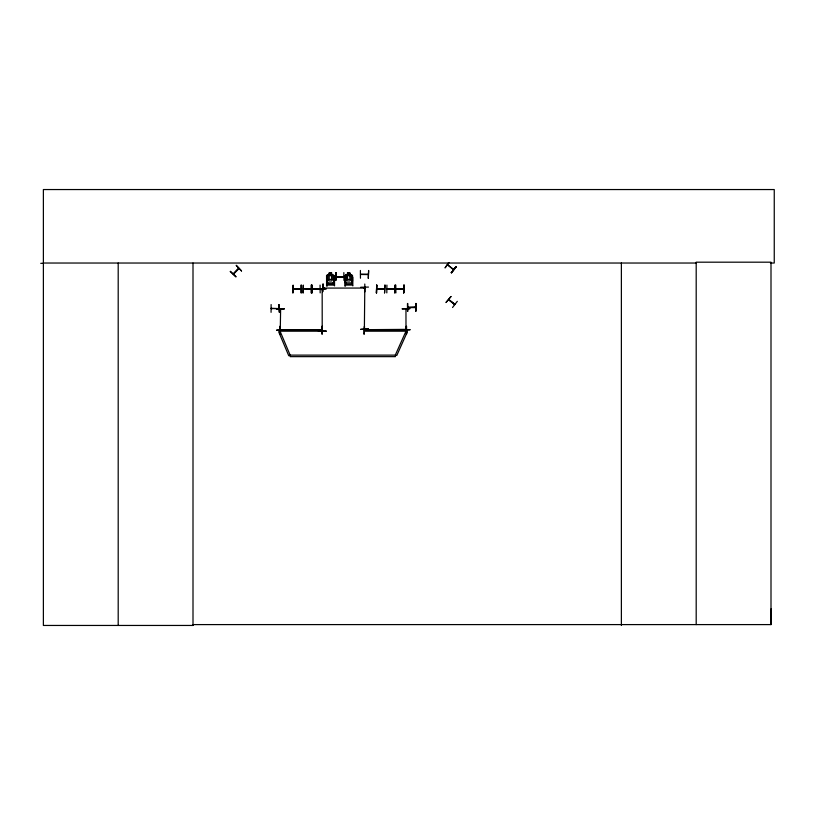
<?xml version="1.0" encoding="UTF-8"?>
<svg xmlns="http://www.w3.org/2000/svg" width="815" height="815" viewBox="0 0 815 815"><rect width="100%" height="100%" fill="white"/><g stroke="black" fill="none" stroke-linecap="round" stroke-linejoin="round"><path stroke-width="1.22" d="M770.44 263.031L774.25 263.031L774.25 189.549L43.378 189.549L43.378 625.451L193.114 625.451L193.012 624.596L771 624.596L771.112 608.836M322.475 289.223L322.21 290.099L322.21 289.233M363.969 288.092L364.814 287.909M448.576 299.788L454.699 304.627M454.953 304.27L454.026 304.015M453.67 269.439L447.466 264.722L453.334 269.622M322.17 289.396L322.21 330.931M280.615 309.496L280.268 330.432M405.962 308.926L405.992 331.196L395.387 354.892L396.773 355.513L407.368 331.807L405.992 331.196L364.448 331.196L364.448 329.678L406.339 329.372M233.202 273.809L238.591 268.186M333.294 282.856L334.231 280.91L334.231 275.633M334.231 280.961L333.355 282.917L327.355 282.917L326.56 280.91M352.508 275.633L352.508 280.961L351.571 282.856L345.631 282.917L344.847 280.961L345.703 282.856M351.632 282.917L352.508 280.91M323.097 287.777L323.963 287.777L323.26 287.736M271.12 308.315L272.057 308.661M293.125 288.856L300.918 288.856M336.055 276.366L336.758 276.723M360.454 274.217L368.237 274.217M376.754 288.856L384.548 288.856M386.921 288.856L394.715 288.856M395.907 288.856L403.69 288.856M407.867 307.245L408.57 307.601M450.929 296.507L445.968 302.528L451.011 296.579M449.259 300.409L448.81 299.625L454.617 304.453M452.539 307.5L457.307 301.336M448.077 263.265L445.031 267.931L449.024 262.583M451.276 272.679L456.288 266.699L451.235 272.648M451.327 272.709L456.033 266.505M451.551 272.882L456.257 266.678M323.861 288.072L323.127 288.092M321.813 330.085L320.947 330.36M321.711 330.381L321.029 330.36M364.02 287.787L364.641 287.736M364.804 288.052L323.27 288.092M364.488 330.085L406.196 330.085M405.412 330.085L406.033 330.044M271.201 308.315L278.801 308.61M293.206 288.856L300.867 289.193M312.359 288.856L320.02 289.193M342.942 276.815L343.838 276.366M394.664 289.193L386.921 289.131M403.69 289.131L395.907 289.131M414.876 307.245L415.66 307.245M407.887 307.561L415.497 307.214M239.019 268.604L233.447 274.013M230.197 271.527L235.841 276.886M238.795 268.369L233.62 274.034M241.505 270.977L236.177 265.272L241.546 270.937M331.593 273.086L329.209 273.086L329.209 275.052L327.925 275.714L327.925 279.382L329.209 280.951L331.593 280.951L332.866 279.382L332.866 275.714L331.593 275.052L331.674 272.964L329.117 272.964L329.117 274.991L327.375 274.93L326.56 275.694L326.591 286.085L327.212 286.085L327.212 285.077L333.977 285.077L334.537 285.861L334.537 277.192L333.916 277.192M347.404 274.93L344.847 275.694L344.867 286.085L345.499 286.085L345.499 285.077L352.263 285.077L352.824 285.861L352.824 277.192L352.202 277.192M344.928 275.714L345.703 275.001M322.475 330.931L322.475 330.146M364.101 287.705L364.774 288.052L364.723 287.206M320.998 330.024L321.731 330.085L280.156 330.024L280.89 330.075M405.493 330.004L406.033 330.391M311.035 289.193L303.323 288.816L311.086 288.856M408.03 307.214L415.579 307.245M336.177 276.896L343.849 276.815M337.777 276.906L342.249 276.856M364.784 284.017L364.937 291.811M368.482 287.074L360.699 287.237M364.804 287.369L364.376 328.751M323.178 287.777L323.861 287.746M322.22 326.316L322.231 334.109M406.165 326.326L406.328 334.109M364.427 328.812L364.763 328.211M280.89 330.35L280.268 330.391M364.651 330.044L365.273 330.35L364.57 330.35M364.57 330.085L365.273 330.075M326.234 330.91L318.451 331.063M318.451 331.359L326.234 331.308M280.136 334.109L279.688 326.326L280.075 334.109M402.233 308.834L410.016 308.651L402.233 308.885M410.027 329.769L402.243 329.953L410.027 329.718M40.75 263.337L43.378 263.327M43.378 263.031L696.193 263.031M343.838 272.607L343.95 280.401M347.485 273.086L349.869 273.086L349.869 275.052L351.153 275.714L351.153 279.382L349.869 280.951L347.485 280.951L346.212 279.382L346.212 275.714L347.485 275.052L347.404 272.964L349.961 272.964L349.961 274.991L352.508 275.684L351.571 275.052M360.576 274.482L368.248 274.573M331.674 274.93L334.231 275.684M327.375 274.991L333.325 274.991M345.662 274.991L351.611 274.991M326.591 277.049L327.212 277.049M360.454 278.241L360.393 270.458M368.237 278.241L368.635 270.458L368.349 278.241M333.916 284.16L327.212 284.18L327.212 275.317L327.691 284.18M352.202 284.16L345.499 284.292L345.499 275.317L345.978 284.18M301.346 285.097L301.316 292.891M311.524 285.097L311.483 292.891M311.85 285.097L311.88 292.891M320.071 285.097L320.173 292.891M386.921 285.097L386.819 292.891M320.071 289.131L312.379 289.162M376.876 289.131L384.548 289.213M395.907 292.891L395.795 285.097M271.12 304.555L271.069 312.339M278.913 304.555L279.341 312.339L278.964 304.555M407.989 307.601L415.66 307.601M278.913 308.579L271.12 308.579M407.867 311.279L407.755 303.486M365.191 329.994L364.509 330.391M278.75 308.274L278.047 308.579M448.81 299.625L454.852 304.138M230.421 271.293L236.044 276.682M336.055 276.642L343.757 276.642M406.563 326.316L406.614 334.109M322.475 289.305L322.485 290.008M321.894 326.326L321.945 334.109M771 624.596L771 262.186L696.193 262.186L696.193 624.596M621.376 263.031L621.376 625.451M415.762 303.486L415.762 311.279M407.469 303.486L407.469 311.279M403.741 285.097L403.741 292.891M376.703 285.097L376.703 292.891M352.202 284.292L352.202 275.307L351.723 284.16M335.943 272.607L335.943 280.401M333.916 284.292L333.916 275.307L333.437 284.16M326.652 275.664L326.652 280.951M312.165 285.097L312.165 292.891M311.198 285.097L311.198 292.891M303.241 292.891L303.282 285.097L302.905 292.891M301.03 285.097L301.03 292.891M293.074 292.891L293.125 285.097L292.728 292.891M193.002 263.031L193.002 625.451M118.195 263.031L118.195 625.451M280.065 331.196L278.669 331.776L288.734 355.717L290.13 355.126L395.387 355.126L395.387 356.644L290.13 356.644L290.13 355.126L280.065 331.196L280.065 329.678L321.609 329.678L321.609 331.196L280.065 331.196M323.076 284.017L322.699 291.811L323.056 284.017M326.234 288.775L318.451 289.254L326.234 288.775M364.468 326.326L364.081 334.119L364.468 326.326M368.482 328.893L360.699 329.372L368.482 328.893M284.292 308.895L276.509 309.119L284.292 308.875M284.292 329.994L276.509 330.187L284.292 329.943M336.055 272.607L335.617 280.401L336.035 272.607M331.165 273.412L329.627 273.412L329.627 274.074L331.165 274.074L331.165 273.412M349.441 273.412L347.913 273.412L347.913 274.074L349.441 274.074L349.441 273.412M331.593 275.714L329.209 275.714L329.209 279.382L331.593 279.382L331.593 275.714M349.869 275.714L347.485 275.714L347.485 279.382L349.869 279.382L349.869 275.714M376.754 285.097L376.357 292.891L376.754 285.097M384.975 285.097L384.558 292.891L384.975 285.097M395.143 285.097L394.766 292.891L395.143 285.097M404.128 285.097L403.69 292.891L404.128 285.097M416.088 303.486L415.711 311.279L416.088 303.486"/></g></svg>
